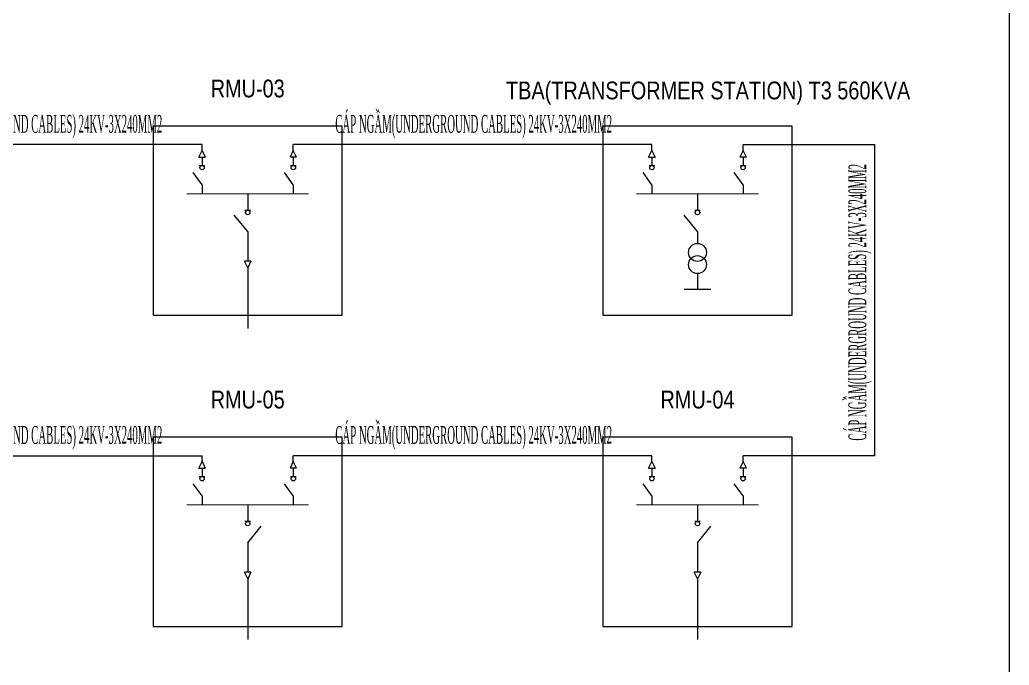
# Model space of a CAD drawing. Extents: x 391676 to 411044, y 2302576 to 2306330.
# Drawn here: x 392860 to 393416, y 2304528 to 2304891 of the extents above; entities that cross this region are included whole.
import ezdxf
from ezdxf.enums import TextEntityAlignment as Align

# ---------------------------------------------------------------- set-up
doc = ezdxf.new("R2010")
doc.units = 0
doc.header["$LTSCALE"] = 5
doc.header["$MEASUREMENT"] = 0
doc.layers.get('0').update_dxf_attribs({"linetype": 'CONTINUOUS', "lineweight": 5})
doc.styles.add('T1', font='vntimeh.shx', dxfattribs={"width": 0.6})
doc.styles.add('T2', font='VHARIAL.TTF', dxfattribs={"width": 0.8})

# ---------------------------------------------------------------- blocks, each defined once
blk = doc.blocks.new('sdgd3')
blk.add_wipeout([(396956.65, 2294428.25), (396956.65, 2295865.45), (398696.52, 2295865.45), (398696.52, 2294428.25)])
for p, q in [((398242.74, 2295386.92), (398041.16, 2295386.92)), ((398495.61, 2295386.92), (398294.03, 2295386.92)), ((398546.91, 2295386.92), (398621.03, 2295386.92)), ((398242.74, 2295379.93), (398242.74, 2295375.25)), ((398242.74, 2295379.93), (398242.74, 2295375.25)), ((398294.03, 2295379.93), (398294.03, 2295375.25)), ((398294.03, 2295379.93), (398294.03, 2295375.25)), ((398495.61, 2295379.93), (398495.61, 2295375.25)), ((398495.61, 2295379.93), (398495.61, 2295375.25)), ((398546.91, 2295379.93), (398546.91, 2295375.25)), ((398546.91, 2295379.93), (398546.91, 2295375.25)), ((398241.16, 2295375.25), (398244.32, 2295375.25)), ((398292.45, 2295375.25), (398295.62, 2295375.25)), ((398494.03, 2295375.25), (398497.19, 2295375.25)), ((398545.32, 2295375.25), (398548.49, 2295375.25)), ((398242.74, 2295364.38), (398237.8, 2295371.19)), ((398242.74, 2295364.38), (398237.8, 2295371.19)), ((398294.03, 2295364.38), (398289.09, 2295371.19)), ((398294.03, 2295364.38), (398289.09, 2295371.19)), ((398495.61, 2295364.38), (398490.67, 2295371.19)), ((398495.61, 2295364.38), (398490.67, 2295371.19)), ((398546.91, 2295364.38), (398541.97, 2295371.19)), ((398546.91, 2295364.38), (398541.97, 2295371.19)), ((398242.74, 2295364.38), (398242.74, 2295359.28)), ((398242.74, 2295364.38), (398242.74, 2295359.28)), ((398294.03, 2295364.38), (398294.03, 2295359.28)), ((398294.03, 2295364.38), (398294.03, 2295359.28)), ((398495.61, 2295364.38), (398495.61, 2295359.28)), ((398495.61, 2295364.38), (398495.61, 2295359.28)), ((398546.91, 2295364.38), (398546.91, 2295359.28)), ((398546.91, 2295364.38), (398546.91, 2295359.28)), ((398268.39, 2295359.28), (398268.39, 2295349.99)), ((398268.39, 2295359.28), (398268.39, 2295349.99)), ((398521.26, 2295359.28), (398521.26, 2295349.99)), ((398521.26, 2295359.28), (398521.26, 2295349.99)), ((398266.8, 2295349.99), (398269.97, 2295349.99)), ((398519.68, 2295349.99), (398522.84, 2295349.99)), ((398268.39, 2295338.02), (398260.84, 2295347.31)), ((398268.39, 2295338.02), (398260.84, 2295347.31)), ((398521.26, 2295338.02), (398513.72, 2295347.31)), ((398521.26, 2295338.02), (398513.72, 2295347.31)), ((398268.39, 2295338.02), (398268.39, 2295321.41)), ((398268.39, 2295338.02), (398268.39, 2295321.41)), ((398521.26, 2295338.02), (398521.26, 2295331.37)), ((398521.26, 2295338.02), (398521.26, 2295331.37)), ((398521.26, 2295314.41), (398521.26, 2295305.45)), ((398521.26, 2295314.41), (398521.26, 2295305.45)), ((398041.16, 2295211.98), (398242.74, 2295211.98)), ((398495.61, 2295211.98), (398294.03, 2295211.98)), ((398621.03, 2295211.98), (398546.91, 2295211.98)), ((398242.74, 2295204.99), (398242.74, 2295200.31)), ((398242.74, 2295204.99), (398242.74, 2295200.31)), ((398294.03, 2295204.99), (398294.03, 2295200.31)), ((398294.03, 2295204.99), (398294.03, 2295200.31)), ((398495.61, 2295204.99), (398495.61, 2295200.31)), ((398495.61, 2295204.99), (398495.61, 2295200.31)), ((398546.91, 2295204.99), (398546.91, 2295200.31)), ((398546.91, 2295204.99), (398546.91, 2295200.31)), ((398241.16, 2295200.31), (398244.32, 2295200.31)), ((398292.45, 2295200.31), (398295.62, 2295200.31)), ((398494.03, 2295200.31), (398497.19, 2295200.31)), ((398545.32, 2295200.31), (398548.49, 2295200.31)), ((398242.74, 2295189.44), (398237.8, 2295196.25)), ((398242.74, 2295189.44), (398237.8, 2295196.25)), ((398294.03, 2295189.44), (398289.09, 2295196.25)), ((398294.03, 2295189.44), (398289.09, 2295196.25)), ((398495.61, 2295189.44), (398490.67, 2295196.25)), ((398495.61, 2295189.44), (398490.67, 2295196.25)), ((398546.91, 2295189.44), (398541.97, 2295196.25)), ((398546.91, 2295189.44), (398541.97, 2295196.25)), ((398242.74, 2295189.44), (398242.74, 2295184.34)), ((398242.74, 2295189.44), (398242.74, 2295184.34)), ((398294.03, 2295189.44), (398294.03, 2295184.34)), ((398294.03, 2295189.44), (398294.03, 2295184.34)), ((398495.61, 2295189.44), (398495.61, 2295184.34)), ((398495.61, 2295189.44), (398495.61, 2295184.34)), ((398546.91, 2295189.44), (398546.91, 2295184.34)), ((398546.91, 2295189.44), (398546.91, 2295184.34)), ((398268.39, 2295184.34), (398268.39, 2295175.04)), ((398268.39, 2295184.34), (398268.39, 2295175.04)), ((398521.26, 2295184.34), (398521.26, 2295175.04)), ((398521.26, 2295184.34), (398521.26, 2295175.04)), ((398269.97, 2295175.04), (398266.8, 2295175.04)), ((398268.39, 2295163.08), (398275.93, 2295172.37)), ((398268.39, 2295163.08), (398275.93, 2295172.37)), ((398522.84, 2295175.04), (398519.68, 2295175.04)), ((398521.26, 2295163.08), (398528.8, 2295172.37)), ((398521.26, 2295163.08), (398528.8, 2295172.37)), ((398268.39, 2295163.08), (398268.39, 2295146.47)), ((398268.39, 2295163.08), (398268.39, 2295146.47)), ((398521.26, 2295163.08), (398521.26, 2295146.47)), ((398521.26, 2295163.08), (398521.26, 2295146.47))]:
    blk.add_line(p, q)
at = {"ltscale": 20}
for p, q in [((398240.91, 2295379.93), (398242.74, 2295383.68)), ((398240.91, 2295379.93), (398242.74, 2295383.68)), ((398242.74, 2295383.68), (398242.74, 2295386.92)), ((398242.74, 2295383.68), (398242.74, 2295386.92)), ((398242.74, 2295383.68), (398244.56, 2295379.93)), ((398242.74, 2295383.68), (398244.56, 2295379.93)), ((398294.03, 2295383.68), (398292.21, 2295379.93)), ((398294.03, 2295383.68), (398292.21, 2295379.93)), ((398294.03, 2295383.68), (398294.03, 2295386.92)), ((398294.03, 2295383.68), (398294.03, 2295386.92)), ((398295.86, 2295379.93), (398294.03, 2295383.68)), ((398295.86, 2295379.93), (398294.03, 2295383.68)), ((398493.79, 2295379.93), (398495.61, 2295383.68)), ((398493.79, 2295379.93), (398495.61, 2295383.68)), ((398495.61, 2295383.68), (398495.61, 2295386.92)), ((398495.61, 2295383.68), (398495.61, 2295386.92)), ((398495.61, 2295383.68), (398497.43, 2295379.93)), ((398495.61, 2295383.68), (398497.43, 2295379.93)), ((398546.91, 2295383.68), (398545.08, 2295379.93)), ((398546.91, 2295383.68), (398545.08, 2295379.93)), ((398546.91, 2295383.68), (398546.91, 2295386.92)), ((398546.91, 2295383.68), (398546.91, 2295386.92)), ((398548.73, 2295379.93), (398546.91, 2295383.68)), ((398548.73, 2295379.93), (398546.91, 2295383.68)), ((398240.91, 2295379.93), (398244.56, 2295379.93)), ((398240.91, 2295379.93), (398244.56, 2295379.93)), ((398295.86, 2295379.93), (398292.21, 2295379.93)), ((398295.86, 2295379.93), (398292.21, 2295379.93)), ((398493.79, 2295379.93), (398497.43, 2295379.93)), ((398493.79, 2295379.93), (398497.43, 2295379.93)), ((398548.73, 2295379.93), (398545.08, 2295379.93)), ((398548.73, 2295379.93), (398545.08, 2295379.93)), ((398270.21, 2295321.41), (398266.56, 2295321.41)), ((398268.39, 2295317.66), (398266.56, 2295321.41)), ((398270.21, 2295321.41), (398266.56, 2295321.41)), ((398268.39, 2295317.66), (398266.56, 2295321.41)), ((398270.21, 2295321.41), (398268.39, 2295317.66)), ((398270.21, 2295321.41), (398268.39, 2295317.66)), ((398268.39, 2295317.66), (398268.39, 2295283.49)), ((398268.39, 2295317.66), (398268.39, 2295283.49)), ((398242.74, 2295208.74), (398242.74, 2295211.98)), ((398242.74, 2295208.74), (398242.74, 2295211.98)), ((398294.03, 2295208.74), (398294.03, 2295211.98)), ((398294.03, 2295208.74), (398294.03, 2295211.98)), ((398495.61, 2295208.74), (398495.61, 2295211.98)), ((398495.61, 2295208.74), (398495.61, 2295211.98)), ((398546.91, 2295208.74), (398546.91, 2295211.98)), ((398546.91, 2295208.74), (398546.91, 2295211.98)), ((398240.91, 2295204.99), (398242.74, 2295208.74)), ((398240.91, 2295204.99), (398242.74, 2295208.74)), ((398240.91, 2295204.99), (398244.56, 2295204.99)), ((398240.91, 2295204.99), (398244.56, 2295204.99)), ((398242.74, 2295208.74), (398244.56, 2295204.99)), ((398242.74, 2295208.74), (398244.56, 2295204.99)), ((398294.03, 2295208.74), (398292.21, 2295204.99)), ((398294.03, 2295208.74), (398292.21, 2295204.99)), ((398295.86, 2295204.99), (398292.21, 2295204.99)), ((398295.86, 2295204.99), (398292.21, 2295204.99)), ((398295.86, 2295204.99), (398294.03, 2295208.74)), ((398295.86, 2295204.99), (398294.03, 2295208.74)), ((398493.79, 2295204.99), (398495.61, 2295208.74)), ((398493.79, 2295204.99), (398495.61, 2295208.74)), ((398493.79, 2295204.99), (398497.43, 2295204.99)), ((398493.79, 2295204.99), (398497.43, 2295204.99)), ((398495.61, 2295208.74), (398497.43, 2295204.99)), ((398495.61, 2295208.74), (398497.43, 2295204.99)), ((398546.91, 2295208.74), (398545.08, 2295204.99)), ((398546.91, 2295208.74), (398545.08, 2295204.99)), ((398548.73, 2295204.99), (398545.08, 2295204.99)), ((398548.73, 2295204.99), (398545.08, 2295204.99)), ((398548.73, 2295204.99), (398546.91, 2295208.74)), ((398548.73, 2295204.99), (398546.91, 2295208.74)), ((398270.21, 2295146.47), (398266.56, 2295146.47)), ((398268.39, 2295142.72), (398266.56, 2295146.47)), ((398270.21, 2295146.47), (398266.56, 2295146.47)), ((398268.39, 2295142.72), (398266.56, 2295146.47)), ((398270.21, 2295146.47), (398268.39, 2295142.72)), ((398270.21, 2295146.47), (398268.39, 2295142.72)), ((398523.08, 2295146.47), (398519.43, 2295146.47)), ((398521.26, 2295142.72), (398519.43, 2295146.47)), ((398523.08, 2295146.47), (398519.43, 2295146.47)), ((398521.26, 2295142.72), (398519.43, 2295146.47)), ((398523.08, 2295146.47), (398521.26, 2295142.72)), ((398523.08, 2295146.47), (398521.26, 2295142.72)), ((398268.39, 2295142.72), (398268.39, 2295108.55)), ((398268.39, 2295142.72), (398268.39, 2295108.55)), ((398521.26, 2295142.72), (398521.26, 2295108.55)), ((398521.26, 2295142.72), (398521.26, 2295108.55))]:
    blk.add_line(p, q, dxfattribs=at)
at = {"ltscale": 2}
blk.add_line((398621.03, 2295211.98), (398621.03, 2295386.92), dxfattribs=at)
at = {"color": 6}
blk.add_line((398528.79, 2295305.45), (398513.73, 2295305.45), dxfattribs=at)
blk.add_line((398528.79, 2295305.45), (398513.73, 2295305.45), dxfattribs=at)
at = {"ltscale": 2}
blk.add_lwpolyline([(396956.65, 2295865.45), (398696.52, 2295865.45), (398696.52, 2294428.25), (396956.65, 2294428.25)], close=True, dxfattribs=at)
at = {"color": 3}
for points in [[(398215.23, 2295397.29), (398215.23, 2295290.97), (398321.55, 2295290.97), (398321.55, 2295397.29)], [(398468.1, 2295397.29), (398468.1, 2295290.97), (398574.42, 2295290.97), (398574.42, 2295397.29)], [(398215.23, 2295222.35), (398215.23, 2295116.03), (398321.55, 2295116.03), (398321.55, 2295222.35)], [(398468.1, 2295222.35), (398468.1, 2295116.03), (398574.42, 2295116.03), (398574.42, 2295222.35)], [(398468.1, 2295222.35), (398468.1, 2295116.03), (398574.42, 2295116.03), (398574.42, 2295222.35)]]:
    blk.add_lwpolyline(points, close=True, dxfattribs=at)
at = {"color": 6, "const_width": 0.652}
for points in [[(398234.04, 2295359.28), (398302.73, 2295359.28)], [(398486.91, 2295359.28), (398555.6, 2295359.28)], [(398513.73, 2295305.45), (398528.79, 2295305.45)], [(398234.04, 2295184.34), (398302.73, 2295184.34)], [(398486.91, 2295184.34), (398555.6, 2295184.34)]]:
    blk.add_lwpolyline(points, dxfattribs=at)
for centre, radius in [((398242.74, 2295374.02), 1.23), ((398242.74, 2295374.02), 1.23), ((398294.03, 2295374.02), 1.23), ((398294.03, 2295374.02), 1.23), ((398495.61, 2295374.02), 1.23), ((398495.61, 2295374.02), 1.23), ((398546.91, 2295374.02), 1.23), ((398546.91, 2295374.02), 1.23), ((398268.39, 2295348.76), 1.23), ((398268.39, 2295348.76), 1.23), ((398521.26, 2295348.76), 1.23), ((398521.26, 2295348.76), 1.23), ((398521.26, 2295326.32), 5.05), ((398521.26, 2295326.32), 5.05), ((398521.26, 2295319.45), 5.05), ((398521.26, 2295319.45), 5.05), ((398242.74, 2295199.08), 1.23), ((398242.74, 2295199.08), 1.23), ((398294.03, 2295199.08), 1.23), ((398294.03, 2295199.08), 1.23), ((398495.61, 2295199.08), 1.23), ((398495.61, 2295199.08), 1.23), ((398546.91, 2295199.08), 1.23), ((398546.91, 2295199.08), 1.23), ((398268.39, 2295173.82), 1.23), ((398268.39, 2295173.82), 1.23), ((398521.26, 2295173.82), 1.23), ((398521.26, 2295173.82), 1.23)]:
    blk.add_circle(centre, radius)
for s, style, width, p in [('TBA(TRANSFORMER STATION) T2 50KVA', 'T2', 0.8, (398268.39, 2295413.5)), ('RMU-03', 'T2', 0.8, (398268.39, 2295413.5)), ('c¸p NGÇM(UNDERGROUND CABLES) 24kv-3X240mm2', 'T1', 0.4, (398142.56, 2295393.62)), ('c¸p NGÇM(UNDERGROUND CABLES) 24kv-3X240mm2', 'T1', 0.4, (398395.43, 2295393.62)), ('RMU-05', 'T2', 0.8, (398268.39, 2295238.56)), ('RMU-04', 'T2', 0.8, (398521.26, 2295238.56)), ('c¸p NGÇM(UNDERGROUND CABLES) 24kv-3X240mm2', 'T1', 0.4, (398142.56, 2295218.68)), ('c¸p NGÇM(UNDERGROUND CABLES) 24kv-3X240mm2', 'T1', 0.4, (398395.43, 2295218.68))]:
    blk.add_text(s, height=10, dxfattribs=dict(style=style, width=width)).set_placement(p, align=Align.CENTER)
at = {"style": 'T1', "width": 0.4}
blk.add_text('c¸p NGÇM(UNDERGROUND CABLES) 24kv-3X240mm2', height=10, rotation=90, dxfattribs=at).set_placement((398616.13, 2295298.26), align=Align.CENTER)
blk.add_wipeout([(396956.65, 2294428.25), (396956.65, 2295865.45), (398696.52, 2295865.45), (398696.52, 2294428.25)])
for p, q in [((398242.74, 2295386.92), (398041.16, 2295386.92)), ((398495.61, 2295386.92), (398294.03, 2295386.92)), ((398546.91, 2295386.92), (398621.03, 2295386.92)), ((398242.74, 2295379.93), (398242.74, 2295375.25)), ((398242.74, 2295379.93), (398242.74, 2295375.25)), ((398294.03, 2295379.93), (398294.03, 2295375.25)), ((398294.03, 2295379.93), (398294.03, 2295375.25)), ((398495.61, 2295379.93), (398495.61, 2295375.25)), ((398495.61, 2295379.93), (398495.61, 2295375.25)), ((398546.91, 2295379.93), (398546.91, 2295375.25)), ((398546.91, 2295379.93), (398546.91, 2295375.25)), ((398241.16, 2295375.25), (398244.32, 2295375.25)), ((398292.45, 2295375.25), (398295.62, 2295375.25)), ((398494.03, 2295375.25), (398497.19, 2295375.25)), ((398545.32, 2295375.25), (398548.49, 2295375.25)), ((398242.74, 2295364.38), (398237.8, 2295371.19)), ((398242.74, 2295364.38), (398237.8, 2295371.19)), ((398294.03, 2295364.38), (398289.09, 2295371.19)), ((398294.03, 2295364.38), (398289.09, 2295371.19)), ((398495.61, 2295364.38), (398490.67, 2295371.19)), ((398495.61, 2295364.38), (398490.67, 2295371.19)), ((398546.91, 2295364.38), (398541.97, 2295371.19)), ((398546.91, 2295364.38), (398541.97, 2295371.19)), ((398242.74, 2295364.38), (398242.74, 2295359.28)), ((398242.74, 2295364.38), (398242.74, 2295359.28)), ((398294.03, 2295364.38), (398294.03, 2295359.28)), ((398294.03, 2295364.38), (398294.03, 2295359.28)), ((398495.61, 2295364.38), (398495.61, 2295359.28)), ((398495.61, 2295364.38), (398495.61, 2295359.28)), ((398546.91, 2295364.38), (398546.91, 2295359.28)), ((398546.91, 2295364.38), (398546.91, 2295359.28)), ((398268.39, 2295359.28), (398268.39, 2295349.99)), ((398268.39, 2295359.28), (398268.39, 2295349.99)), ((398521.26, 2295359.28), (398521.26, 2295349.99)), ((398521.26, 2295359.28), (398521.26, 2295349.99)), ((398266.8, 2295349.99), (398269.97, 2295349.99)), ((398519.68, 2295349.99), (398522.84, 2295349.99)), ((398268.39, 2295338.02), (398260.84, 2295347.31)), ((398268.39, 2295338.02), (398260.84, 2295347.31)), ((398521.26, 2295338.02), (398513.72, 2295347.31)), ((398521.26, 2295338.02), (398513.72, 2295347.31)), ((398268.39, 2295338.02), (398268.39, 2295321.41)), ((398268.39, 2295338.02), (398268.39, 2295321.41)), ((398521.26, 2295338.02), (398521.26, 2295331.37)), ((398521.26, 2295338.02), (398521.26, 2295331.37)), ((398521.26, 2295314.41), (398521.26, 2295305.45)), ((398521.26, 2295314.41), (398521.26, 2295305.45)), ((398041.16, 2295211.98), (398242.74, 2295211.98)), ((398495.61, 2295211.98), (398294.03, 2295211.98)), ((398621.03, 2295211.98), (398546.91, 2295211.98)), ((398242.74, 2295204.99), (398242.74, 2295200.31)), ((398242.74, 2295204.99), (398242.74, 2295200.31)), ((398294.03, 2295204.99), (398294.03, 2295200.31)), ((398294.03, 2295204.99), (398294.03, 2295200.31)), ((398495.61, 2295204.99), (398495.61, 2295200.31)), ((398495.61, 2295204.99), (398495.61, 2295200.31)), ((398546.91, 2295204.99), (398546.91, 2295200.31)), ((398546.91, 2295204.99), (398546.91, 2295200.31)), ((398241.16, 2295200.31), (398244.32, 2295200.31)), ((398292.45, 2295200.31), (398295.62, 2295200.31)), ((398494.03, 2295200.31), (398497.19, 2295200.31)), ((398545.32, 2295200.31), (398548.49, 2295200.31)), ((398242.74, 2295189.44), (398237.8, 2295196.25)), ((398242.74, 2295189.44), (398237.8, 2295196.25)), ((398294.03, 2295189.44), (398289.09, 2295196.25)), ((398294.03, 2295189.44), (398289.09, 2295196.25)), ((398495.61, 2295189.44), (398490.67, 2295196.25)), ((398495.61, 2295189.44), (398490.67, 2295196.25)), ((398546.91, 2295189.44), (398541.97, 2295196.25)), ((398546.91, 2295189.44), (398541.97, 2295196.25)), ((398242.74, 2295189.44), (398242.74, 2295184.34)), ((398242.74, 2295189.44), (398242.74, 2295184.34)), ((398294.03, 2295189.44), (398294.03, 2295184.34)), ((398294.03, 2295189.44), (398294.03, 2295184.34)), ((398495.61, 2295189.44), (398495.61, 2295184.34)), ((398495.61, 2295189.44), (398495.61, 2295184.34)), ((398546.91, 2295189.44), (398546.91, 2295184.34)), ((398546.91, 2295189.44), (398546.91, 2295184.34)), ((398268.39, 2295184.34), (398268.39, 2295175.04)), ((398268.39, 2295184.34), (398268.39, 2295175.04)), ((398521.26, 2295184.34), (398521.26, 2295175.04)), ((398521.26, 2295184.34), (398521.26, 2295175.04)), ((398269.97, 2295175.04), (398266.8, 2295175.04)), ((398268.39, 2295163.08), (398275.93, 2295172.37)), ((398268.39, 2295163.08), (398275.93, 2295172.37)), ((398522.84, 2295175.04), (398519.68, 2295175.04)), ((398521.26, 2295163.08), (398528.8, 2295172.37)), ((398521.26, 2295163.08), (398528.8, 2295172.37)), ((398268.39, 2295163.08), (398268.39, 2295146.47)), ((398268.39, 2295163.08), (398268.39, 2295146.47)), ((398521.26, 2295163.08), (398521.26, 2295146.47)), ((398521.26, 2295163.08), (398521.26, 2295146.47))]:
    blk.add_line(p, q)
at = {"ltscale": 20}
for p, q in [((398240.91, 2295379.93), (398242.74, 2295383.68)), ((398240.91, 2295379.93), (398242.74, 2295383.68)), ((398242.74, 2295383.68), (398242.74, 2295386.92)), ((398242.74, 2295383.68), (398242.74, 2295386.92)), ((398242.74, 2295383.68), (398244.56, 2295379.93)), ((398242.74, 2295383.68), (398244.56, 2295379.93)), ((398294.03, 2295383.68), (398292.21, 2295379.93)), ((398294.03, 2295383.68), (398292.21, 2295379.93)), ((398294.03, 2295383.68), (398294.03, 2295386.92)), ((398294.03, 2295383.68), (398294.03, 2295386.92)), ((398295.86, 2295379.93), (398294.03, 2295383.68)), ((398295.86, 2295379.93), (398294.03, 2295383.68)), ((398493.79, 2295379.93), (398495.61, 2295383.68)), ((398493.79, 2295379.93), (398495.61, 2295383.68)), ((398495.61, 2295383.68), (398495.61, 2295386.92)), ((398495.61, 2295383.68), (398495.61, 2295386.92)), ((398495.61, 2295383.68), (398497.43, 2295379.93)), ((398495.61, 2295383.68), (398497.43, 2295379.93)), ((398546.91, 2295383.68), (398545.08, 2295379.93)), ((398546.91, 2295383.68), (398545.08, 2295379.93)), ((398546.91, 2295383.68), (398546.91, 2295386.92)), ((398546.91, 2295383.68), (398546.91, 2295386.92)), ((398548.73, 2295379.93), (398546.91, 2295383.68)), ((398548.73, 2295379.93), (398546.91, 2295383.68)), ((398240.91, 2295379.93), (398244.56, 2295379.93)), ((398240.91, 2295379.93), (398244.56, 2295379.93)), ((398295.86, 2295379.93), (398292.21, 2295379.93)), ((398295.86, 2295379.93), (398292.21, 2295379.93)), ((398493.79, 2295379.93), (398497.43, 2295379.93)), ((398493.79, 2295379.93), (398497.43, 2295379.93)), ((398548.73, 2295379.93), (398545.08, 2295379.93)), ((398548.73, 2295379.93), (398545.08, 2295379.93)), ((398270.21, 2295321.41), (398266.56, 2295321.41)), ((398268.39, 2295317.66), (398266.56, 2295321.41)), ((398270.21, 2295321.41), (398266.56, 2295321.41)), ((398268.39, 2295317.66), (398266.56, 2295321.41)), ((398270.21, 2295321.41), (398268.39, 2295317.66)), ((398270.21, 2295321.41), (398268.39, 2295317.66)), ((398268.39, 2295317.66), (398268.39, 2295283.49)), ((398268.39, 2295317.66), (398268.39, 2295283.49)), ((398242.74, 2295208.74), (398242.74, 2295211.98)), ((398242.74, 2295208.74), (398242.74, 2295211.98)), ((398294.03, 2295208.74), (398294.03, 2295211.98)), ((398294.03, 2295208.74), (398294.03, 2295211.98)), ((398495.61, 2295208.74), (398495.61, 2295211.98)), ((398495.61, 2295208.74), (398495.61, 2295211.98)), ((398546.91, 2295208.74), (398546.91, 2295211.98)), ((398546.91, 2295208.74), (398546.91, 2295211.98)), ((398240.91, 2295204.99), (398242.74, 2295208.74)), ((398240.91, 2295204.99), (398242.74, 2295208.74)), ((398240.91, 2295204.99), (398244.56, 2295204.99)), ((398240.91, 2295204.99), (398244.56, 2295204.99)), ((398242.74, 2295208.74), (398244.56, 2295204.99)), ((398242.74, 2295208.74), (398244.56, 2295204.99)), ((398294.03, 2295208.74), (398292.21, 2295204.99)), ((398294.03, 2295208.74), (398292.21, 2295204.99)), ((398295.86, 2295204.99), (398292.21, 2295204.99)), ((398295.86, 2295204.99), (398292.21, 2295204.99)), ((398295.86, 2295204.99), (398294.03, 2295208.74)), ((398295.86, 2295204.99), (398294.03, 2295208.74)), ((398493.79, 2295204.99), (398495.61, 2295208.74)), ((398493.79, 2295204.99), (398495.61, 2295208.74)), ((398493.79, 2295204.99), (398497.43, 2295204.99)), ((398493.79, 2295204.99), (398497.43, 2295204.99)), ((398495.61, 2295208.74), (398497.43, 2295204.99)), ((398495.61, 2295208.74), (398497.43, 2295204.99)), ((398546.91, 2295208.74), (398545.08, 2295204.99)), ((398546.91, 2295208.74), (398545.08, 2295204.99)), ((398548.73, 2295204.99), (398545.08, 2295204.99)), ((398548.73, 2295204.99), (398545.08, 2295204.99)), ((398548.73, 2295204.99), (398546.91, 2295208.74)), ((398548.73, 2295204.99), (398546.91, 2295208.74)), ((398270.21, 2295146.47), (398266.56, 2295146.47)), ((398268.39, 2295142.72), (398266.56, 2295146.47)), ((398270.21, 2295146.47), (398266.56, 2295146.47)), ((398268.39, 2295142.72), (398266.56, 2295146.47)), ((398270.21, 2295146.47), (398268.39, 2295142.72)), ((398270.21, 2295146.47), (398268.39, 2295142.72)), ((398523.08, 2295146.47), (398519.43, 2295146.47)), ((398521.26, 2295142.72), (398519.43, 2295146.47)), ((398523.08, 2295146.47), (398519.43, 2295146.47)), ((398521.26, 2295142.72), (398519.43, 2295146.47)), ((398523.08, 2295146.47), (398521.26, 2295142.72)), ((398523.08, 2295146.47), (398521.26, 2295142.72)), ((398268.39, 2295142.72), (398268.39, 2295108.55)), ((398268.39, 2295142.72), (398268.39, 2295108.55)), ((398521.26, 2295142.72), (398521.26, 2295108.55)), ((398521.26, 2295142.72), (398521.26, 2295108.55))]:
    blk.add_line(p, q, dxfattribs=at)
at = {"ltscale": 2}
blk.add_line((398621.03, 2295211.98), (398621.03, 2295386.92), dxfattribs=at)
at = {"color": 6}
blk.add_line((398528.79, 2295305.45), (398513.73, 2295305.45), dxfattribs=at)
blk.add_line((398528.79, 2295305.45), (398513.73, 2295305.45), dxfattribs=at)
at = {"ltscale": 2}
blk.add_lwpolyline([(396956.65, 2295865.45), (398696.52, 2295865.45), (398696.52, 2294428.25), (396956.65, 2294428.25)], close=True, dxfattribs=at)
at = {"color": 3}
for points in [[(398215.23, 2295397.29), (398215.23, 2295290.97), (398321.55, 2295290.97), (398321.55, 2295397.29)], [(398468.1, 2295397.29), (398468.1, 2295290.97), (398574.42, 2295290.97), (398574.42, 2295397.29)], [(398215.23, 2295222.35), (398215.23, 2295116.03), (398321.55, 2295116.03), (398321.55, 2295222.35)], [(398468.1, 2295222.35), (398468.1, 2295116.03), (398574.42, 2295116.03), (398574.42, 2295222.35)], [(398468.1, 2295222.35), (398468.1, 2295116.03), (398574.42, 2295116.03), (398574.42, 2295222.35)]]:
    blk.add_lwpolyline(points, close=True, dxfattribs=at)
at = {"color": 6, "const_width": 0.652}
for points in [[(398234.04, 2295359.28), (398302.73, 2295359.28)], [(398486.91, 2295359.28), (398555.6, 2295359.28)], [(398513.73, 2295305.45), (398528.79, 2295305.45)], [(398234.04, 2295184.34), (398302.73, 2295184.34)], [(398486.91, 2295184.34), (398555.6, 2295184.34)]]:
    blk.add_lwpolyline(points, dxfattribs=at)
for centre, radius in [((398242.74, 2295374.02), 1.23), ((398242.74, 2295374.02), 1.23), ((398294.03, 2295374.02), 1.23), ((398294.03, 2295374.02), 1.23), ((398495.61, 2295374.02), 1.23), ((398495.61, 2295374.02), 1.23), ((398546.91, 2295374.02), 1.23), ((398546.91, 2295374.02), 1.23), ((398268.39, 2295348.76), 1.23), ((398268.39, 2295348.76), 1.23), ((398521.26, 2295348.76), 1.23), ((398521.26, 2295348.76), 1.23), ((398521.26, 2295326.32), 5.05), ((398521.26, 2295326.32), 5.05), ((398521.26, 2295319.45), 5.05), ((398521.26, 2295319.45), 5.05), ((398242.74, 2295199.08), 1.23), ((398242.74, 2295199.08), 1.23), ((398294.03, 2295199.08), 1.23), ((398294.03, 2295199.08), 1.23), ((398495.61, 2295199.08), 1.23), ((398495.61, 2295199.08), 1.23), ((398546.91, 2295199.08), 1.23), ((398546.91, 2295199.08), 1.23), ((398268.39, 2295173.82), 1.23), ((398268.39, 2295173.82), 1.23), ((398521.26, 2295173.82), 1.23), ((398521.26, 2295173.82), 1.23)]:
    blk.add_circle(centre, radius)
for s, style, width, p in [('TBA(TRANSFORMER STATION) T2 50KVA', 'T2', 0.8, (398268.39, 2295413.5)), ('RMU-03', 'T2', 0.8, (398268.39, 2295413.5)), ('c¸p NGÇM(UNDERGROUND CABLES) 24kv-3X240mm2', 'T1', 0.4, (398142.56, 2295393.62)), ('c¸p NGÇM(UNDERGROUND CABLES) 24kv-3X240mm2', 'T1', 0.4, (398395.43, 2295393.62)), ('RMU-05', 'T2', 0.8, (398268.39, 2295238.56)), ('RMU-04', 'T2', 0.8, (398521.26, 2295238.56)), ('c¸p NGÇM(UNDERGROUND CABLES) 24kv-3X240mm2', 'T1', 0.4, (398142.56, 2295218.68)), ('c¸p NGÇM(UNDERGROUND CABLES) 24kv-3X240mm2', 'T1', 0.4, (398395.43, 2295218.68))]:
    blk.add_text(s, height=10, dxfattribs=dict(style=style, width=width)).set_placement(p, align=Align.CENTER)
at = {"style": 'T1', "width": 0.4}
blk.add_text('c¸p NGÇM(UNDERGROUND CABLES) 24kv-3X240mm2', height=10, rotation=90, dxfattribs=at).set_placement((398616.13, 2295298.26), align=Align.CENTER)
blk.add_wipeout([(396956.65, 2294428.25), (396956.65, 2295865.45), (398696.52, 2295865.45), (398696.52, 2294428.25)])
for p, q in [((398242.74, 2295386.92), (398041.16, 2295386.92)), ((398495.61, 2295386.92), (398294.03, 2295386.92)), ((398546.91, 2295386.92), (398621.03, 2295386.92)), ((398242.74, 2295379.93), (398242.74, 2295375.25)), ((398242.74, 2295379.93), (398242.74, 2295375.25)), ((398294.03, 2295379.93), (398294.03, 2295375.25)), ((398294.03, 2295379.93), (398294.03, 2295375.25)), ((398495.61, 2295379.93), (398495.61, 2295375.25)), ((398495.61, 2295379.93), (398495.61, 2295375.25)), ((398546.91, 2295379.93), (398546.91, 2295375.25)), ((398546.91, 2295379.93), (398546.91, 2295375.25)), ((398241.16, 2295375.25), (398244.32, 2295375.25)), ((398292.45, 2295375.25), (398295.62, 2295375.25)), ((398494.03, 2295375.25), (398497.19, 2295375.25)), ((398545.32, 2295375.25), (398548.49, 2295375.25)), ((398242.74, 2295364.38), (398237.8, 2295371.19)), ((398242.74, 2295364.38), (398237.8, 2295371.19)), ((398294.03, 2295364.38), (398289.09, 2295371.19)), ((398294.03, 2295364.38), (398289.09, 2295371.19)), ((398495.61, 2295364.38), (398490.67, 2295371.19)), ((398495.61, 2295364.38), (398490.67, 2295371.19)), ((398546.91, 2295364.38), (398541.97, 2295371.19)), ((398546.91, 2295364.38), (398541.97, 2295371.19)), ((398242.74, 2295364.38), (398242.74, 2295359.28)), ((398242.74, 2295364.38), (398242.74, 2295359.28)), ((398294.03, 2295364.38), (398294.03, 2295359.28)), ((398294.03, 2295364.38), (398294.03, 2295359.28)), ((398495.61, 2295364.38), (398495.61, 2295359.28)), ((398495.61, 2295364.38), (398495.61, 2295359.28)), ((398546.91, 2295364.38), (398546.91, 2295359.28)), ((398546.91, 2295364.38), (398546.91, 2295359.28)), ((398268.39, 2295359.28), (398268.39, 2295349.99)), ((398268.39, 2295359.28), (398268.39, 2295349.99)), ((398521.26, 2295359.28), (398521.26, 2295349.99)), ((398521.26, 2295359.28), (398521.26, 2295349.99)), ((398266.8, 2295349.99), (398269.97, 2295349.99)), ((398519.68, 2295349.99), (398522.84, 2295349.99)), ((398268.39, 2295338.02), (398260.84, 2295347.31)), ((398268.39, 2295338.02), (398260.84, 2295347.31)), ((398521.26, 2295338.02), (398513.72, 2295347.31)), ((398521.26, 2295338.02), (398513.72, 2295347.31)), ((398268.39, 2295338.02), (398268.39, 2295321.41)), ((398268.39, 2295338.02), (398268.39, 2295321.41)), ((398521.26, 2295338.02), (398521.26, 2295331.37)), ((398521.26, 2295338.02), (398521.26, 2295331.37)), ((398521.26, 2295314.41), (398521.26, 2295305.45)), ((398521.26, 2295314.41), (398521.26, 2295305.45)), ((398041.16, 2295211.98), (398242.74, 2295211.98)), ((398495.61, 2295211.98), (398294.03, 2295211.98)), ((398621.03, 2295211.98), (398546.91, 2295211.98)), ((398242.74, 2295204.99), (398242.74, 2295200.31)), ((398242.74, 2295204.99), (398242.74, 2295200.31)), ((398294.03, 2295204.99), (398294.03, 2295200.31)), ((398294.03, 2295204.99), (398294.03, 2295200.31)), ((398495.61, 2295204.99), (398495.61, 2295200.31)), ((398495.61, 2295204.99), (398495.61, 2295200.31)), ((398546.91, 2295204.99), (398546.91, 2295200.31)), ((398546.91, 2295204.99), (398546.91, 2295200.31)), ((398241.16, 2295200.31), (398244.32, 2295200.31)), ((398292.45, 2295200.31), (398295.62, 2295200.31)), ((398494.03, 2295200.31), (398497.19, 2295200.31)), ((398545.32, 2295200.31), (398548.49, 2295200.31)), ((398242.74, 2295189.44), (398237.8, 2295196.25)), ((398242.74, 2295189.44), (398237.8, 2295196.25)), ((398294.03, 2295189.44), (398289.09, 2295196.25)), ((398294.03, 2295189.44), (398289.09, 2295196.25)), ((398495.61, 2295189.44), (398490.67, 2295196.25)), ((398495.61, 2295189.44), (398490.67, 2295196.25)), ((398546.91, 2295189.44), (398541.97, 2295196.25)), ((398546.91, 2295189.44), (398541.97, 2295196.25)), ((398242.74, 2295189.44), (398242.74, 2295184.34)), ((398242.74, 2295189.44), (398242.74, 2295184.34)), ((398294.03, 2295189.44), (398294.03, 2295184.34)), ((398294.03, 2295189.44), (398294.03, 2295184.34)), ((398495.61, 2295189.44), (398495.61, 2295184.34)), ((398495.61, 2295189.44), (398495.61, 2295184.34)), ((398546.91, 2295189.44), (398546.91, 2295184.34)), ((398546.91, 2295189.44), (398546.91, 2295184.34)), ((398268.39, 2295184.34), (398268.39, 2295175.04)), ((398268.39, 2295184.34), (398268.39, 2295175.04)), ((398521.26, 2295184.34), (398521.26, 2295175.04)), ((398521.26, 2295184.34), (398521.26, 2295175.04)), ((398269.97, 2295175.04), (398266.8, 2295175.04)), ((398268.39, 2295163.08), (398275.93, 2295172.37)), ((398268.39, 2295163.08), (398275.93, 2295172.37)), ((398522.84, 2295175.04), (398519.68, 2295175.04)), ((398521.26, 2295163.08), (398528.8, 2295172.37)), ((398521.26, 2295163.08), (398528.8, 2295172.37)), ((398268.39, 2295163.08), (398268.39, 2295146.47)), ((398268.39, 2295163.08), (398268.39, 2295146.47)), ((398521.26, 2295163.08), (398521.26, 2295146.47)), ((398521.26, 2295163.08), (398521.26, 2295146.47))]:
    blk.add_line(p, q)
at = {"ltscale": 20}
for p, q in [((398240.91, 2295379.93), (398242.74, 2295383.68)), ((398240.91, 2295379.93), (398242.74, 2295383.68)), ((398242.74, 2295383.68), (398242.74, 2295386.92)), ((398242.74, 2295383.68), (398242.74, 2295386.92)), ((398242.74, 2295383.68), (398244.56, 2295379.93)), ((398242.74, 2295383.68), (398244.56, 2295379.93)), ((398294.03, 2295383.68), (398292.21, 2295379.93)), ((398294.03, 2295383.68), (398292.21, 2295379.93)), ((398294.03, 2295383.68), (398294.03, 2295386.92)), ((398294.03, 2295383.68), (398294.03, 2295386.92)), ((398295.86, 2295379.93), (398294.03, 2295383.68)), ((398295.86, 2295379.93), (398294.03, 2295383.68)), ((398493.79, 2295379.93), (398495.61, 2295383.68)), ((398493.79, 2295379.93), (398495.61, 2295383.68)), ((398495.61, 2295383.68), (398495.61, 2295386.92)), ((398495.61, 2295383.68), (398495.61, 2295386.92)), ((398495.61, 2295383.68), (398497.43, 2295379.93)), ((398495.61, 2295383.68), (398497.43, 2295379.93)), ((398546.91, 2295383.68), (398545.08, 2295379.93)), ((398546.91, 2295383.68), (398545.08, 2295379.93)), ((398546.91, 2295383.68), (398546.91, 2295386.92)), ((398546.91, 2295383.68), (398546.91, 2295386.92)), ((398548.73, 2295379.93), (398546.91, 2295383.68)), ((398548.73, 2295379.93), (398546.91, 2295383.68)), ((398240.91, 2295379.93), (398244.56, 2295379.93)), ((398240.91, 2295379.93), (398244.56, 2295379.93)), ((398295.86, 2295379.93), (398292.21, 2295379.93)), ((398295.86, 2295379.93), (398292.21, 2295379.93)), ((398493.79, 2295379.93), (398497.43, 2295379.93)), ((398493.79, 2295379.93), (398497.43, 2295379.93)), ((398548.73, 2295379.93), (398545.08, 2295379.93)), ((398548.73, 2295379.93), (398545.08, 2295379.93)), ((398270.21, 2295321.41), (398266.56, 2295321.41)), ((398268.39, 2295317.66), (398266.56, 2295321.41)), ((398270.21, 2295321.41), (398266.56, 2295321.41)), ((398268.39, 2295317.66), (398266.56, 2295321.41)), ((398270.21, 2295321.41), (398268.39, 2295317.66)), ((398270.21, 2295321.41), (398268.39, 2295317.66)), ((398268.39, 2295317.66), (398268.39, 2295283.49)), ((398268.39, 2295317.66), (398268.39, 2295283.49)), ((398242.74, 2295208.74), (398242.74, 2295211.98)), ((398242.74, 2295208.74), (398242.74, 2295211.98)), ((398294.03, 2295208.74), (398294.03, 2295211.98)), ((398294.03, 2295208.74), (398294.03, 2295211.98)), ((398495.61, 2295208.74), (398495.61, 2295211.98)), ((398495.61, 2295208.74), (398495.61, 2295211.98)), ((398546.91, 2295208.74), (398546.91, 2295211.98)), ((398546.91, 2295208.74), (398546.91, 2295211.98)), ((398240.91, 2295204.99), (398242.74, 2295208.74)), ((398240.91, 2295204.99), (398242.74, 2295208.74)), ((398240.91, 2295204.99), (398244.56, 2295204.99)), ((398240.91, 2295204.99), (398244.56, 2295204.99)), ((398242.74, 2295208.74), (398244.56, 2295204.99)), ((398242.74, 2295208.74), (398244.56, 2295204.99)), ((398294.03, 2295208.74), (398292.21, 2295204.99)), ((398294.03, 2295208.74), (398292.21, 2295204.99)), ((398295.86, 2295204.99), (398292.21, 2295204.99)), ((398295.86, 2295204.99), (398292.21, 2295204.99)), ((398295.86, 2295204.99), (398294.03, 2295208.74)), ((398295.86, 2295204.99), (398294.03, 2295208.74)), ((398493.79, 2295204.99), (398495.61, 2295208.74)), ((398493.79, 2295204.99), (398495.61, 2295208.74)), ((398493.79, 2295204.99), (398497.43, 2295204.99)), ((398493.79, 2295204.99), (398497.43, 2295204.99)), ((398495.61, 2295208.74), (398497.43, 2295204.99)), ((398495.61, 2295208.74), (398497.43, 2295204.99)), ((398546.91, 2295208.74), (398545.08, 2295204.99)), ((398546.91, 2295208.74), (398545.08, 2295204.99)), ((398548.73, 2295204.99), (398545.08, 2295204.99)), ((398548.73, 2295204.99), (398545.08, 2295204.99)), ((398548.73, 2295204.99), (398546.91, 2295208.74)), ((398548.73, 2295204.99), (398546.91, 2295208.74)), ((398270.21, 2295146.47), (398266.56, 2295146.47)), ((398268.39, 2295142.72), (398266.56, 2295146.47)), ((398270.21, 2295146.47), (398266.56, 2295146.47)), ((398268.39, 2295142.72), (398266.56, 2295146.47)), ((398270.21, 2295146.47), (398268.39, 2295142.72)), ((398270.21, 2295146.47), (398268.39, 2295142.72)), ((398523.08, 2295146.47), (398519.43, 2295146.47)), ((398521.26, 2295142.72), (398519.43, 2295146.47)), ((398523.08, 2295146.47), (398519.43, 2295146.47)), ((398521.26, 2295142.72), (398519.43, 2295146.47)), ((398523.08, 2295146.47), (398521.26, 2295142.72)), ((398523.08, 2295146.47), (398521.26, 2295142.72)), ((398268.39, 2295142.72), (398268.39, 2295108.55)), ((398268.39, 2295142.72), (398268.39, 2295108.55)), ((398521.26, 2295142.72), (398521.26, 2295108.55)), ((398521.26, 2295142.72), (398521.26, 2295108.55))]:
    blk.add_line(p, q, dxfattribs=at)
at = {"ltscale": 2}
blk.add_line((398621.03, 2295211.98), (398621.03, 2295386.92), dxfattribs=at)
at = {"color": 6}
blk.add_line((398528.79, 2295305.45), (398513.73, 2295305.45), dxfattribs=at)
blk.add_line((398528.79, 2295305.45), (398513.73, 2295305.45), dxfattribs=at)
at = {"ltscale": 2}
blk.add_lwpolyline([(396956.65, 2295865.45), (398696.52, 2295865.45), (398696.52, 2294428.25), (396956.65, 2294428.25)], close=True, dxfattribs=at)
at = {"color": 3}
for points in [[(398215.23, 2295397.29), (398215.23, 2295290.97), (398321.55, 2295290.97), (398321.55, 2295397.29)], [(398468.1, 2295397.29), (398468.1, 2295290.97), (398574.42, 2295290.97), (398574.42, 2295397.29)], [(398215.23, 2295222.35), (398215.23, 2295116.03), (398321.55, 2295116.03), (398321.55, 2295222.35)], [(398468.1, 2295222.35), (398468.1, 2295116.03), (398574.42, 2295116.03), (398574.42, 2295222.35)], [(398468.1, 2295222.35), (398468.1, 2295116.03), (398574.42, 2295116.03), (398574.42, 2295222.35)]]:
    blk.add_lwpolyline(points, close=True, dxfattribs=at)
at = {"color": 6, "const_width": 0.652}
for points in [[(398234.04, 2295359.28), (398302.73, 2295359.28)], [(398486.91, 2295359.28), (398555.6, 2295359.28)], [(398513.73, 2295305.45), (398528.79, 2295305.45)], [(398234.04, 2295184.34), (398302.73, 2295184.34)], [(398486.91, 2295184.34), (398555.6, 2295184.34)]]:
    blk.add_lwpolyline(points, dxfattribs=at)
for centre, radius in [((398242.74, 2295374.02), 1.23), ((398242.74, 2295374.02), 1.23), ((398294.03, 2295374.02), 1.23), ((398294.03, 2295374.02), 1.23), ((398495.61, 2295374.02), 1.23), ((398495.61, 2295374.02), 1.23), ((398546.91, 2295374.02), 1.23), ((398546.91, 2295374.02), 1.23), ((398268.39, 2295348.76), 1.23), ((398268.39, 2295348.76), 1.23), ((398521.26, 2295348.76), 1.23), ((398521.26, 2295348.76), 1.23), ((398521.26, 2295326.32), 5.05), ((398521.26, 2295326.32), 5.05), ((398521.26, 2295319.45), 5.05), ((398521.26, 2295319.45), 5.05), ((398242.74, 2295199.08), 1.23), ((398242.74, 2295199.08), 1.23), ((398294.03, 2295199.08), 1.23), ((398294.03, 2295199.08), 1.23), ((398495.61, 2295199.08), 1.23), ((398495.61, 2295199.08), 1.23), ((398546.91, 2295199.08), 1.23), ((398546.91, 2295199.08), 1.23), ((398268.39, 2295173.82), 1.23), ((398268.39, 2295173.82), 1.23), ((398521.26, 2295173.82), 1.23), ((398521.26, 2295173.82), 1.23)]:
    blk.add_circle(centre, radius)
for s, style, width, p in [('RMU-03', 'T2', 0.8, (398268.39, 2295413.5)), ('TBA(TRANSFORMER STATION) T3 560KVA', 'T2', 0.8, (398527.24, 2295412.4)), ('c¸p NGÇM(UNDERGROUND CABLES) 24kv-3X240mm2', 'T1', 0.4, (398142.56, 2295393.62)), ('c¸p NGÇM(UNDERGROUND CABLES) 24kv-3X240mm2', 'T1', 0.4, (398395.43, 2295393.62)), ('RMU-05', 'T2', 0.8, (398268.39, 2295238.56)), ('RMU-04', 'T2', 0.8, (398521.26, 2295238.56)), ('c¸p NGÇM(UNDERGROUND CABLES) 24kv-3X240mm2', 'T1', 0.4, (398142.56, 2295218.68)), ('c¸p NGÇM(UNDERGROUND CABLES) 24kv-3X240mm2', 'T1', 0.4, (398395.43, 2295218.68))]:
    blk.add_text(s, height=10, dxfattribs=dict(style=style, width=width)).set_placement(p, align=Align.CENTER)
at = {"style": 'T1', "width": 0.4}
blk.add_text('c¸p NGÇM(UNDERGROUND CABLES) 24kv-3X240mm2', height=10, rotation=90, dxfattribs=at).set_placement((398616.13, 2295298.26), align=Align.CENTER)

msp = doc.modelspace()

# ---------------------------------------------------------------- block references
msp.add_blockref('sdgd3', (-5280.54, 9434.12))

doc.saveas('drawing.dxf')
